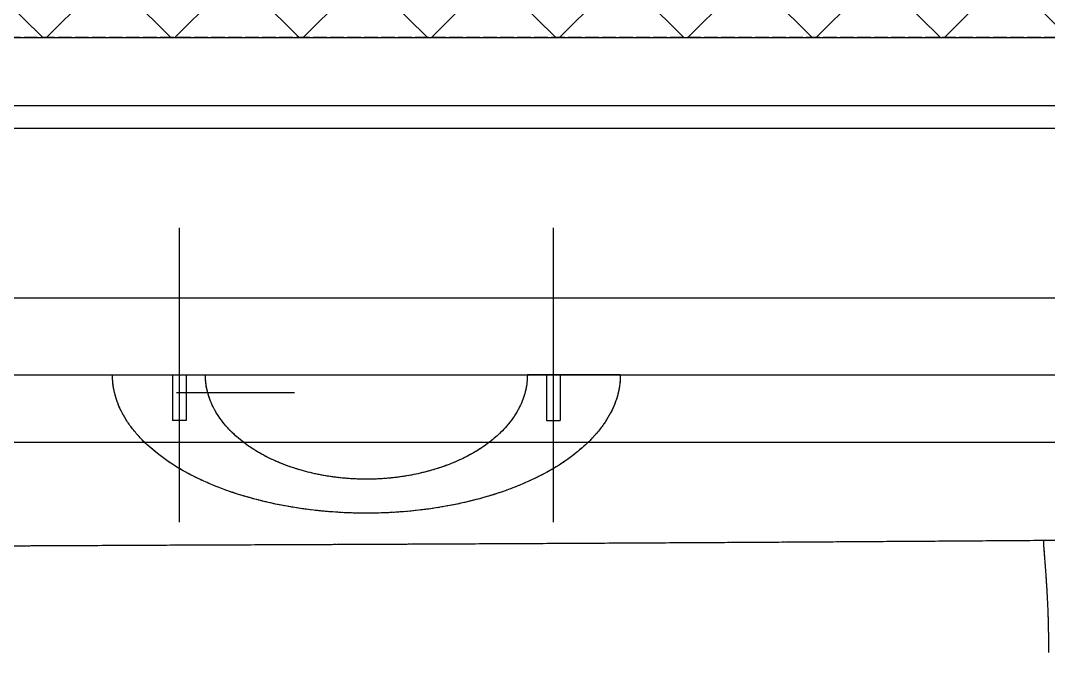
# Model space of a CAD drawing. Header units: millimetres. Extents: x 18456 to 179493, y -203649 to 469211.
# Drawn here: x 137387.1 to 137840.5, y 125452.6 to 125731.4 of the extents above; entities that cross this region are included whole.
import ezdxf

# ---------------------------------------------------------------- set-up
doc = ezdxf.new("R2010")
doc.units = ezdxf.units.MM
doc.linetypes.add('X-평면도(기본형)$0$HID2', pattern=[7.5, 6, -1.5])
doc.linetypes.add('X-평면도(기본형)$0$HIDDENX2', pattern=[0.75, 0.5, -0.25])
for name, color, linetype, true_color in [('X-평면도(기본형)$0$40HAT', 9, 'Continuous', 0x808080), ('X-평면도(기본형)$0$FIN', 9, 'Continuous', 0x808080), ('X-평면도(기본형)$0$FUR', 6, 'Continuous', 0xff00ff), ('X-평면도(기본형)$0$UIS', 7, 'X-평면도(기본형)$0$HID2', 0x000000), ('X-평면도(기본형)$0$W2', 3, 'Continuous', 0x00ff00)]:
    doc.layers.add(name, color=color, linetype=linetype, true_color=true_color)

# ---------------------------------------------------------------- blocks, each defined once
blk = doc.blocks.new('X-평면도(기본형)$0$SB1703 1500')
at = {"layer": 'X-평면도(기본형)$0$FUR', "color": 1, "true_color": 0xff0000}
for p, q in [((607.5, 701.17), (607.5, 830.98)), ((772.5, 701.17), (772.5, 830.98))]:
    blk.add_line(p, q, dxfattribs=at)
at = {"layer": 'X-평면도(기본형)$0$FUR', "color": 8, "linetype": 'X-평면도(기본형)$0$HIDDENX2', "ltscale": 2, "true_color": 0x808080}
for p, q in [((607.5, 701.17), (607.5, 830.98)), ((772.5, 701.17), (772.5, 830.98)), ((578, 766.08), (610.5, 766.08)), ((604.5, 766.08), (604.5, 746)), ((610.5, 766.08), (619, 766.08)), ((610.5, 766.08), (610.5, 746)), ((769.5, 766.08), (761, 766.08)), ((802, 766.08), (769.5, 766.08)), ((769.5, 766.08), (769.5, 746)), ((775.5, 766.08), (775.5, 746)), ((610.5, 746), (604.5, 746)), ((769.5, 746), (775.5, 746))]:
    blk.add_line(p, q, dxfattribs=at)
at = {"layer": 'X-평면도(기본형)$0$FUR'}
for p, q in [((578, 766.08), (610.5, 766.08)), ((604.5, 766.08), (604.5, 746)), ((610.5, 766.08), (619, 766.08)), ((610.5, 766.08), (610.5, 746)), ((769.5, 766.08), (761, 766.08)), ((802, 766.08), (769.5, 766.08)), ((769.5, 766.08), (769.5, 746)), ((775.5, 766.08), (775.5, 746)), ((610.5, 746), (604.5, 746)), ((769.5, 746), (775.5, 746))]:
    blk.add_line(p, q, dxfattribs=at)
at = {"layer": 'X-평면도(기본형)$0$FUR', "color": 8, "linetype": 'X-평면도(기본형)$0$HIDDENX2', "ltscale": 2, "true_color": 0x808080}
for points, degree in [([(1500, 800), (750, 800), (0, 800)], 2), ([(106.13, 766.08), (692.17, 766.08), (1278.21, 766.08)], 2), ([(106.13, 736.37), (496.82, 736.37), (887.51, 736.37), (1278.21, 736.37)], 3), ([(206.07, 689.73), (405.57, 690.03), (604.95, 691.06)], 2), ([(604.95, 691.06), (796.86, 691.76), (988.58, 693.14)], 2), ([(988.58, 693.14), (988.58, 691.32), (988.58, 689.49), (990.82, 669.87), (990.82, 656.75), (990.82, 643.63)], 5)]:
    blk.add_open_spline(points, degree=degree, dxfattribs=at)
at = {"layer": 'X-평면도(기본형)$0$FUR'}
for points in [[(1500, 800), (750, 800), (0, 800)], [(106.13, 766.08), (692.17, 766.08), (1278.21, 766.08)]]:
    blk.add_open_spline(points, degree=2, dxfattribs=at)
for points in [[(802, 766.08), (802, 705.08), (690, 705.08), (578, 705.08), (578, 766.08)], [(761, 766.08), (761, 720.08), (690, 720.08), (619, 720.08), (619, 766.08)]]:
    blk.add_rational_spline(points, [1, 0.707106781187, 1, 0.707106781187, 1], degree=2, knots=[0, 0, 0, 1.570796, 1.570796, 3.141593, 3.141593, 3.141593], dxfattribs=at)
at = {"layer": 'X-평면도(기본형)$0$FUR', "color": 8, "linetype": 'X-평면도(기본형)$0$HIDDENX2', "ltscale": 2, "true_color": 0x808080}
for points in [[(802, 766.08), (802, 705.08), (690, 705.08), (578, 705.08), (578, 766.08)], [(761, 766.08), (761, 720.08), (690, 720.08), (619, 720.08), (619, 766.08)]]:
    blk.add_rational_spline(points, [1, 0.707106781187, 1, 0.707106781187, 1], degree=2, knots=[0, 0, 0, 1.570796, 1.570796, 3.141593, 3.141593, 3.141593], dxfattribs=at)
for points, degree, knots in [([(658.26, 758.14), (649.59, 758.14), (632.24, 758.14), (614.9, 758.14), (606.23, 758.14)], 3, [0, 0, 0, 0, 0.5, 1, 1, 1, 1]), ([(988.58, 693.14), (1008.97, 693.14), (1028.75, 693.83), (1048.52, 694.51), (1066.52, 695.84), (1084.59, 697.18), (1099.8, 699.09), (1115, 700.99), (1126.43, 703.35)], 2, [0, 0, 0, 0.25, 0.25, 0.5, 0.5, 0.75, 0.75, 1, 1, 1])]:
    blk.add_open_spline(points, degree=degree, knots=knots, dxfattribs=at)
at = {"layer": 'X-평면도(기본형)$0$FUR', "color": 8, "true_color": 0x808080}
for points, degree, knots in [([(658.26, 758.14), (649.59, 758.14), (632.24, 758.14), (614.9, 758.14), (606.23, 758.14)], 3, [0, 0, 0, 0, 0.5, 1, 1, 1, 1]), ([(988.58, 693.14), (1008.97, 693.14), (1028.75, 693.83), (1048.52, 694.51), (1066.52, 695.84), (1084.59, 697.18), (1099.8, 699.09), (1115, 700.99), (1126.43, 703.35)], 2, [0, 0, 0, 0.25, 0.25, 0.5, 0.5, 0.75, 0.75, 1, 1, 1])]:
    blk.add_open_spline(points, degree=degree, knots=knots, dxfattribs=at)
for points, degree in [([(106.13, 736.37), (496.82, 736.37), (887.51, 736.37), (1278.21, 736.37)], 3), ([(206.07, 689.73), (405.57, 690.03), (604.95, 691.06)], 2), ([(604.95, 691.06), (796.86, 691.76), (988.58, 693.14)], 2), ([(988.58, 693.14), (988.58, 691.32), (988.58, 689.49), (990.82, 669.87), (990.82, 656.75), (990.82, 643.63)], 5)]:
    blk.add_open_spline(points, degree=degree, dxfattribs=at)

msp = doc.modelspace()

# ---------------------------------------------------------------- hatches: boundary and pattern name
at = {"layer": 'X-평면도(기본형)$0$40HAT'}
h = msp.add_hatch(dxfattribs=at)
h.set_pattern_fill('H3', color=256, scale=40, style=0, pattern_type=2)
h.set_pattern_definition([(315, (-266331.984, -31820.326), (28.2842712, 28.2842712), []), (45, (-266331.984, -31820.326), (-28.2842712, 28.2842712), [])])
h.paths.add_polyline_path([(139479.63, 124493.95), (139389.63, 124493.95), (139389.63, 125723.95), (136809.63, 125723.95), (136809.63, 125813.95), (139479.63, 125813.95), (139479.63, 125303.95), (140809.63, 125303.95), (140809.63, 125813.95), (140919.63, 125813.95), (140919.63, 125193.95), (139479.63, 125193.95)], flags=0)

# ---------------------------------------------------------------- linework, layer by layer
at = {"layer": 'X-평면도(기본형)$0$FIN'}
msp.add_line((136839.63, 125693.95), (139359.63, 125693.95), dxfattribs=at)
at = {"layer": 'X-평면도(기본형)$0$FUR'}
msp.add_lwpolyline([(136849.63, 124483.95), (136849.63, 125683.95), (138449.63, 125683.95), (138449.63, 124483.95)], close=True, dxfattribs=at)
at = {"layer": 'X-평면도(기본형)$0$UIS'}
msp.add_lwpolyline([(142249.63, 128693.95), (142249.63, 125463.95), (139389.63, 125463.95), (139389.63, 125723.95), (136809.63, 125723.95)], dxfattribs=at)
at = {"layer": 'X-평면도(기본형)$0$W2'}
msp.add_line((136809.63, 125723.95), (139389.63, 125723.95), dxfattribs=at)

# ---------------------------------------------------------------- block references
at = {"layer": 'X-평면도(기본형)$0$FUR'}
msp.add_blockref('X-평면도(기본형)$0$SB1703 1500', (136849.63, 124808.95), dxfattribs=at)

doc.saveas('drawing.dxf')
